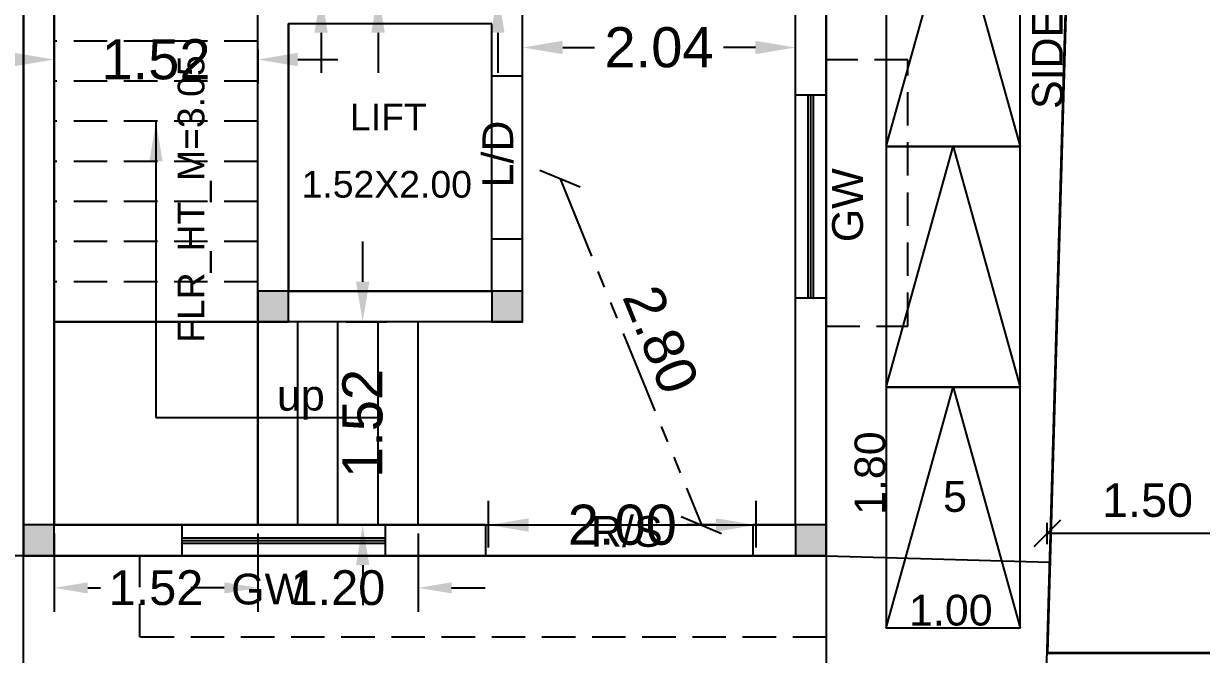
# Model space of a CAD drawing. Header units: metres. Extents: x 31 to 185, y 214 to 372.
# Drawn here: x 53.17 to 61.98, y 264.66 to 269.38 of the extents above; entities that cross this region are included whole.
import ezdxf

# ---------------------------------------------------------------- set-up
doc = ezdxf.new("R2010")
doc.units = ezdxf.units.M
doc.header["$MEASUREMENT"] = 0
doc.linetypes.add('DASHED2', pattern=[0.375, 0.25, -0.125])
doc.linetypes.add('PHANTOM2', pattern=[1.25, 0.625, -0.125, 0.125, -0.125, 0.125, -0.125])
for name, color, linetype in [('0 @ 1', 7, 'Continuous'), ('BLK_1_COVERED_AREA', 140, 'Continuous'), ('BLK_1_FLR_0_BLT_UP_AREA', 1, 'Continuous'), ('BLK_1_FLR_0_CARPET_AREA', 1, 'Continuous'), ('BLK_1_FLR_0_EXIT_WIDTH_DOOR', 2, 'Continuous'), ('BLK_1_FLR_0_EXIT_WIDTH_STAIR', 2, 'Continuous'), ('BLK_1_FLR_0_LIFT_1', 30, 'Continuous'), ('BLK_1_FLR_0_STAIR_1', 1, 'Continuous'), ('BLK_1_LVL_0_FRONT_SETBACK', 2, 'Continuous'), ('BLK_1_LVL_0_SIDE_SETBACK1', 171, 'Continuous'), ('BLK_1_LVL_0_SIDE_SETBACK2', 102, 'Continuous'), ('DIST_EXIT', 1, 'Continuous'), ('PLOT_BOUNDARY', 70, 'Continuous'), ('TWO_WHEELER_PARKING', 2, 'Continuous')]:
    doc.layers.add(name, color=color, linetype=linetype)
for name, color, linetype, lineweight in [('BLK_1_FLR_0_STAIR_1_FLIGHT_1', 7, 'Continuous', 0), ('BLK_1_FLR_0_STAIR_1_FLIGHT_2', 7, 'Continuous', 0), ('BLK_1_FLR_0_STAIR_1_FLIGHT_3', 7, 'Continuous', 0), ('BLK_1_FLR_0_STAIR_1_LANDING_1', 7, 'Continuous', 0), ('BLK_1_LVL_0_BLDG_FOOT_PRINT', 1, 'Continuous', 5), ('TWO_WHEELER_DRIVE_WAY', 1, 'Continuous', 35)]:
    doc.layers.add(name, color=color, linetype=linetype, lineweight=lineweight)
doc.styles.add('arial', font='arial.ttf')
doc.styles.add('ROMANT', font='arial.ttf', dxfattribs={"height": 15})
doc.styles.get("Standard").update_dxf_attribs({"font": 'arial.ttf'})
doc.dimstyles.new('Annotative', dxfattribs={"dimscale": 0, "dimtxt": 0.3, "dimasz": 0.3, "dimexe": 0.18, "dimexo": 0.0625, "dimgap": 0.09, "dimtad": 0, "dimzin": 0, "dimdsep": 46, "dimtxsty": 'Standard', "dimcen": 0.09, "dimadec": 0, "dimazin": 0, "dimtfac": 1, "dimtofl": 0, "dimtmove": 0, "dimatfit": 3, "dimfxl": 0, "dimtolj": 1, "dimtzin": 0, "dimarcsym": 0})
doc.dimstyles.new('METER DTCP', dxfattribs={"dimtxt": 0.25, "dimasz": 0.2, "dimexe": 0.08, "dimexo": 0.08, "dimgap": 0.12, "dimtad": 1, "dimzin": 0, "dimdsep": 46, "dimtxsty": 'Standard', "dimblk": 'OBLIQUE', "dimcen": 0.09, "dimclrd": 252, "dimclre": 252, "dimadec": 0, "dimazin": 0, "dimtfac": 1, "dimtofl": 0, "dimtmove": 0, "dimatfit": 3, "dimfxl": 0, "dimtolj": 1, "dimtzin": 0, "dimarcsym": 0})
doc.dimstyles.new('OPEN SPACE', dxfattribs={"dimtxt": 0.3, "dimasz": 0.23, "dimexe": 0.1875, "dimexo": 0.0625, "dimgap": 0.09, "dimtad": 3, "dimzin": 0, "dimdsep": 46, "dimtxsty": 'arial', "dimblk": 'OBLIQUE', "dimcen": 0.09, "dimse1": 1, "dimse2": 1, "dimclrd": 6, "dimclre": 6, "dimclrt": 7, "dimadec": 0, "dimazin": 0, "dimtfac": 0.5, "dimtix": 1, "dimtmove": 0, "dimatfit": 3, "dimfxl": 0, "dimtolj": 1, "dimtzin": 0, "dimarcsym": 0})
doc.dimstyles.get("Standard").update_dxf_attribs({"dimtxt": 0.26, "dimasz": 0.25, "dimexe": 0.18, "dimexo": 0.0625, "dimgap": 0.09, "dimtad": 0, "dimzin": 0, "dimdsep": 46, "dimtxsty": 'Standard', "dimcen": 0.09, "dimadec": 0, "dimazin": 0, "dimtfac": 1, "dimtofl": 0, "dimtmove": 0, "dimatfit": 3, "dimfxl": 0, "dimtolj": 1, "dimtzin": 0, "dimarcsym": 0})
doc.dimstyles.new('Standard$0', dxfattribs={"dimtxt": 0.5, "dimasz": 0.5, "dimexe": 0, "dimexo": 1, "dimgap": 0, "dimtad": 0, "dimdec": 4, "dimzin": 0, "dimdsep": 46, "dimlunit": 4, "dimtxsty": 'Standard', "dimcen": 0.09, "dimadec": 0, "dimazin": 0, "dimtfac": 1, "dimtdec": 4, "dimtofl": 0, "dimtmove": 0, "dimatfit": 3, "dimfxl": 0, "dimtolj": 1, "dimtzin": 0, "dimarcsym": 0})

# ---------------------------------------------------------------- blocks, each defined once
blk = doc.blocks.new('*D187')
at = {"color": 0, "lineweight": -2, "ltscale": 10}
for p, q in [((53.4021, 269.1868), (53.4021, 268.9314)), ((54.9221, 269.1868), (54.9221, 268.9314)), ((53.1021, 269.1114), (52.8021, 269.1114)), ((55.2221, 269.1114), (55.5221, 269.1114))]:
    blk.add_line(p, q, dxfattribs=at)
for points in [[(53.1021, 269.1614), (53.1021, 269.0614), (53.4021, 269.1114)], [(55.2221, 269.1614), (55.2221, 269.0614), (54.9221, 269.1114)]]:
    blk.add_solid(points, dxfattribs=at)
at = {"layer": 'Defpoints', "color": 0, "lineweight": -2, "ltscale": 10}
for p in [(53.4021, 269.2493), (54.9221, 269.2493), (53.4021, 269.1114)]:
    blk.add_point(p, dxfattribs=at)
at = {"color": 0, "lineweight": -2, "ltscale": 10, "insert": (54.1621, 269.1114), "char_height": 0.3, "attachment_point": 5}
blk.add_mtext('\\A1;1.52', dxfattribs=at)
blk = doc.blocks.new('*D188')
at = {"color": 0, "lineweight": -2, "ltscale": 10}
for p, q in [((56.9021, 269.2015), (56.9021, 269.3815)), ((58.9421, 269.2015), (58.9421, 269.3815)), ((57.2021, 269.2015), (57.4406, 269.2015)), ((58.6421, 269.2015), (58.4037, 269.2015))]:
    blk.add_line(p, q, dxfattribs=at)
for points in [[(57.2021, 269.2515), (57.2021, 269.1515), (56.9021, 269.2015)], [(58.6421, 269.2515), (58.6421, 269.1515), (58.9421, 269.2015)]]:
    blk.add_solid(points, dxfattribs=at)
at = {"layer": 'Defpoints', "color": 0, "lineweight": -2, "ltscale": 10}
for p in [(56.9021, 269.1915), (58.9421, 269.2015), (58.9421, 269.1915)]:
    blk.add_point(p, dxfattribs=at)
at = {"color": 0, "lineweight": -2, "ltscale": 10, "insert": (57.9221, 269.2015), "char_height": 0.3, "attachment_point": 5}
blk.add_mtext('\\A1;2.04', dxfattribs=at)
blk = doc.blocks.new('*D189')
at = {"color": 0, "lineweight": -2, "ltscale": 10}
for p, q in [((55.8221, 271.4323), (55.8221, 271.7323)), ((55.5846, 271.1323), (56.0021, 271.1323)), ((55.5846, 269.6123), (56.0021, 269.6123)), ((55.8221, 269.3123), (55.8221, 269.0123))]:
    blk.add_line(p, q, dxfattribs=at)
for points in [[(55.7721, 271.4323), (55.8721, 271.4323), (55.8221, 271.1323)], [(55.7721, 269.3123), (55.8721, 269.3123), (55.8221, 269.6123)]]:
    blk.add_solid(points, dxfattribs=at)
at = {"layer": 'Defpoints', "color": 0, "lineweight": -2, "ltscale": 10}
for p in [(55.5221, 271.1323), (55.8221, 271.1323), (55.5221, 269.6123)]:
    blk.add_point(p, dxfattribs=at)
at = {"color": 0, "lineweight": -2, "ltscale": 10, "insert": (55.8221, 270.3723), "char_height": 0.3, "attachment_point": 5, "rotation": 90}
blk.add_mtext('\\A1;1.52', dxfattribs=at)
blk = doc.blocks.new('*D191')
at = {"layer": 'BLK_1_FLR_0_STAIR_1_FLIGHT_3', "color": 2, "lineweight": -2, "ltscale": 10}
for p, q in [((55.3959, 271.4323), (55.3959, 271.7323)), ((55.2846, 271.1323), (55.5759, 271.1323)), ((55.2846, 269.6123), (55.5759, 269.6123)), ((55.3959, 269.3123), (55.3959, 269.0123))]:
    blk.add_line(p, q, dxfattribs=at)
for points in [[(55.3459, 271.4323), (55.4459, 271.4323), (55.3959, 271.1323)], [(55.3459, 269.3123), (55.4459, 269.3123), (55.3959, 269.6123)]]:
    blk.add_solid(points, dxfattribs=at)
at = {"layer": 'Defpoints', "color": 0, "lineweight": -2, "ltscale": 10}
for p in [(55.2221, 271.1323), (55.3959, 271.1323), (55.2221, 269.6123)]:
    blk.add_point(p, dxfattribs=at)
at = {"layer": 'BLK_1_FLR_0_STAIR_1_FLIGHT_3', "color": 2, "lineweight": -2, "ltscale": 10, "insert": (55.3959, 270.3723), "char_height": 0.3, "attachment_point": 5, "rotation": 90}
blk.add_mtext('\\A1;1.52', dxfattribs=at)
blk = doc.blocks.new('*D192')
at = {"layer": 'BLK_1_FLR_0_STAIR_1_FLIGHT_1', "color": 1, "lineweight": -2, "ltscale": 10}
for p, q in [((54.9221, 265.5668), (54.9221, 264.9789)), ((56.1221, 265.5668), (56.1221, 264.9789)), ((54.6721, 265.1589), (54.4221, 265.1589)), ((56.3721, 265.1589), (56.6221, 265.1589))]:
    blk.add_line(p, q, dxfattribs=at)
for points in [[(54.6721, 265.2006), (54.6721, 265.1172), (54.9221, 265.1589)], [(56.3721, 265.2006), (56.3721, 265.1172), (56.1221, 265.1589)]]:
    blk.add_solid(points, dxfattribs=at)
at = {"layer": 'Defpoints', "color": 0, "lineweight": -2, "ltscale": 10}
for p in [(54.9221, 265.6293), (56.1221, 265.6293), (56.1221, 265.1589)]:
    blk.add_point(p, dxfattribs=at)
at = {"layer": 'BLK_1_FLR_0_STAIR_1_FLIGHT_1', "color": 1, "lineweight": -2, "ltscale": 10, "insert": (55.5221, 265.1589), "char_height": 0.26, "attachment_point": 5}
blk.add_mtext('\\A1;1.20', dxfattribs=at)
blk = doc.blocks.new('*D193')
at = {"layer": 'BLK_1_FLR_0_STAIR_1_LANDING_1', "color": 2, "lineweight": -2, "ltscale": 10}
for p, q in [((53.4021, 265.5668), (53.4021, 264.9789)), ((54.9221, 265.5668), (54.9221, 264.9789)), ((53.6521, 265.1589), (53.748, 265.1589)), ((54.6721, 265.1589), (54.5763, 265.1589))]:
    blk.add_line(p, q, dxfattribs=at)
for points in [[(53.6521, 265.2006), (53.6521, 265.1172), (53.4021, 265.1589)], [(54.6721, 265.2006), (54.6721, 265.1172), (54.9221, 265.1589)]]:
    blk.add_solid(points, dxfattribs=at)
at = {"layer": 'Defpoints', "color": 0, "lineweight": -2, "ltscale": 10}
for p in [(53.4021, 265.6293), (54.9221, 265.6293), (54.9221, 265.1589)]:
    blk.add_point(p, dxfattribs=at)
at = {"layer": 'BLK_1_FLR_0_STAIR_1_LANDING_1', "color": 2, "lineweight": -2, "ltscale": 10, "insert": (54.1621, 265.1589), "char_height": 0.26, "attachment_point": 5}
blk.add_mtext('\\A1;1.52', dxfattribs=at)
blk = doc.blocks.new('*D194')
at = {"layer": 'BLK_1_FLR_0_STAIR_1_FLIGHT_1', "color": 2, "lineweight": -2, "ltscale": 10}
for p, q in [((55.7069, 267.4493), (55.7069, 267.7493)), ((55.5846, 267.1493), (55.8869, 267.1493)), ((55.5846, 265.6293), (55.8869, 265.6293)), ((55.7069, 265.3293), (55.7069, 265.0293))]:
    blk.add_line(p, q, dxfattribs=at)
for points in [[(55.6569, 267.4493), (55.7569, 267.4493), (55.7069, 267.1493)], [(55.6569, 265.3293), (55.7569, 265.3293), (55.7069, 265.6293)]]:
    blk.add_solid(points, dxfattribs=at)
at = {"layer": 'Defpoints', "color": 0, "lineweight": -2, "ltscale": 10}
for p in [(55.5221, 267.1493), (55.7069, 267.1493), (55.5221, 265.6293)]:
    blk.add_point(p, dxfattribs=at)
at = {"layer": 'BLK_1_FLR_0_STAIR_1_FLIGHT_1', "color": 2, "lineweight": -2, "ltscale": 10, "insert": (55.7069, 266.3893), "char_height": 0.3, "attachment_point": 5, "rotation": 90}
blk.add_mtext('\\A1;1.52', dxfattribs=at)
blk = doc.blocks.new('*D198')
at = {"layer": 'BLK_1_FLR_0_EXIT_WIDTH_STAIR', "color": 1, "lineweight": -2, "ltscale": 10}
for p, q in [((56.7171, 271.4323), (56.7171, 271.7323)), ((56.4846, 271.1323), (56.8971, 271.1323)), ((56.4846, 269.6123), (56.8971, 269.6123)), ((56.7171, 269.3123), (56.7171, 269.0123))]:
    blk.add_line(p, q, dxfattribs=at)
for points in [[(56.6671, 271.4323), (56.7671, 271.4323), (56.7171, 271.1323)], [(56.6671, 269.3123), (56.7671, 269.3123), (56.7171, 269.6123)]]:
    blk.add_solid(points, dxfattribs=at)
at = {"layer": 'Defpoints', "color": 0, "lineweight": -2, "ltscale": 10}
for p in [(56.4221, 271.1323), (56.7171, 271.1323), (56.4221, 269.6123)]:
    blk.add_point(p, dxfattribs=at)
at = {"layer": 'BLK_1_FLR_0_EXIT_WIDTH_STAIR', "color": 1, "lineweight": -2, "ltscale": 10, "insert": (56.7171, 270.3723), "char_height": 0.3, "attachment_point": 5, "rotation": 90}
blk.add_mtext('\\A1;1.52', dxfattribs=at)
blk = doc.blocks.new('*D202')
at = {"layer": 'BLK_1_FLR_0_EXIT_WIDTH_DOOR', "color": 2, "lineweight": -2, "ltscale": 10}
for p, q in [((56.6476, 265.4618), (56.6476, 265.8093)), ((58.6476, 265.4618), (58.6476, 265.8093)), ((56.9476, 265.6293), (57.166, 265.6293)), ((58.3476, 265.6293), (58.1293, 265.6293))]:
    blk.add_line(p, q, dxfattribs=at)
for points in [[(56.9476, 265.6793), (56.9476, 265.5793), (56.6476, 265.6293)], [(58.3476, 265.6793), (58.3476, 265.5793), (58.6476, 265.6293)]]:
    blk.add_solid(points, dxfattribs=at)
at = {"layer": 'Defpoints', "color": 0, "lineweight": -2, "ltscale": 10}
for p in [(56.6476, 265.6293), (56.6476, 265.3993), (58.6476, 265.3993)]:
    blk.add_point(p, dxfattribs=at)
at = {"layer": 'BLK_1_FLR_0_EXIT_WIDTH_DOOR', "color": 2, "lineweight": -2, "ltscale": 10, "insert": (57.6476, 265.6293), "char_height": 0.3, "attachment_point": 5}
blk.add_mtext('\\A1;2.00', dxfattribs=at)
blk = doc.blocks.new('_Oblique')
at = {"color": 0, "linetype": 'ByBlock', "lineweight": -2}
blk.add_line((-0.5, -0.5), (0.5, 0.5), dxfattribs=at)
blk = doc.blocks.new('*D203')
at = {"layer": 'Defpoints', "color": 0, "lineweight": -2}
for p in [(57.1821, 268.2192), (58.2385, 265.6293), (58.2385, 265.6293)]:
    blk.add_point(p, dxfattribs=at)
at = {"layer": 'DIST_EXIT', "color": 7, "linetype": 'PHANTOM2', "lineweight": -2}
blk.add_line((57.1821, 268.2192), (58.2385, 265.6293), dxfattribs=at)
at = {"layer": 'DIST_EXIT', "color": 7, "lineweight": -2, "xscale": 0.23, "yscale": 0.23, "zscale": 0.23}
for p, rotation in [((57.1821, 268.2192), 112.188469280181), ((58.2385, 265.6293), 292.188469280181)]:
    blk.add_blockref('_Oblique', p, dxfattribs=dict(at, rotation=rotation))
at = {"layer": 'DIST_EXIT', "color": 7, "lineweight": 35, "insert": (57.9355, 267.0161), "char_height": 0.3, "attachment_point": 5, "rotation": 292.18847, "style": 'arial'}
blk.add_mtext('\\A1;2.80', dxfattribs=at)
blk = doc.blocks.new('*D241')
at = {"layer": 'Defpoints', "color": 0, "lineweight": -2}
for p in [(60.8234, 265.5659), (60.8234, 264.673), (62.3234, 264.673)]:
    blk.add_point(p, dxfattribs=at)
at = {"layer": 'TWO_WHEELER_DRIVE_WAY', "color": 6, "lineweight": -2}
for p, q in [((60.8234, 265.4859), (60.8234, 265.6459)), ((62.3234, 265.4859), (62.3234, 265.6459)), ((62.3234, 265.5659), (60.8234, 265.5659))]:
    blk.add_line(p, q, dxfattribs=at)
at = {"layer": 'TWO_WHEELER_DRIVE_WAY', "color": 6, "lineweight": -2, "xscale": 0.2, "yscale": 0.2, "zscale": 0.2, "rotation": 180}
blk.add_blockref('_Oblique', (60.8234, 265.5659), dxfattribs=at)
at = {"layer": 'TWO_WHEELER_DRIVE_WAY', "color": 6, "lineweight": -2, "xscale": 0.2, "yscale": 0.2, "zscale": 0.2}
blk.add_blockref('_Oblique', (62.3234, 265.5659), dxfattribs=at)
at = {"layer": 'TWO_WHEELER_DRIVE_WAY', "color": 6, "lineweight": 30, "insert": (61.5734, 265.8136), "char_height": 0.25, "attachment_point": 5}
blk.add_mtext('\\A1;1.50', dxfattribs=at)

msp = doc.modelspace()

# ---------------------------------------------------------------- hatches: boundary and pattern name
at = {"lineweight": -2, "ltscale": 10}
h = msp.add_hatch(color=4, dxfattribs=at)
h.dxf.hatch_style = 1
h.paths.add_polyline_path([(55.1521, 267.3793), (54.9221, 267.3793), (54.9221, 267.1493), (55.1521, 267.1493)])
h = msp.add_hatch(color=4, dxfattribs=at)
h.dxf.hatch_style = 1
h.paths.add_polyline_path([(56.9021, 267.3793), (56.6721, 267.3793), (56.6721, 267.1493), (56.9021, 267.1493)])
h = msp.add_hatch(color=4, dxfattribs=at)
h.dxf.hatch_style = 1
h.paths.add_polyline_path([(53.4021, 265.6293), (53.1721, 265.6293), (53.1721, 265.3993), (53.4021, 265.3993)])
h = msp.add_hatch(color=4, dxfattribs=at)
h.dxf.hatch_style = 1
h.paths.add_polyline_path([(59.1721, 265.6293), (58.9421, 265.6293), (58.9421, 265.3993), (59.1721, 265.3993)])

# ---------------------------------------------------------------- linework, layer by layer
at = {"color": 1, "lineweight": -2, "ltscale": 10}
for p, q in [((53.1721, 265.3993), (53.1721, 274.2909)), ((59.1721, 265.3993), (59.1721, 274.2909)), ((53.4021, 265.6293), (53.4021, 271.1323)), ((58.9421, 265.6293), (58.9421, 271.1323)), ((58.9421, 268.8485), (59.1721, 268.8485)), ((59.0371, 267.3285), (59.0371, 268.8485)), ((59.0571, 267.3285), (59.0571, 268.8485)), ((59.0771, 267.3285), (59.0771, 268.8485)), ((58.9421, 267.3285), (59.1721, 267.3285)), ((56.6239, 265.6293), (53.4021, 265.6293)), ((54.3546, 265.6293), (54.3546, 265.3993)), ((55.8746, 265.6293), (55.8746, 265.3993)), ((56.6239, 265.6293), (56.6239, 265.3993)), ((58.9421, 265.6293), (58.6239, 265.6293)), ((58.6239, 265.6293), (58.6239, 265.3993)), ((54.3546, 265.5343), (55.8746, 265.5343)), ((54.3546, 265.5143), (55.8746, 265.5143)), ((54.3546, 265.4943), (55.8746, 265.4943)), ((59.1721, 265.3993), (53.1721, 265.3993))]:
    msp.add_line(p, q, dxfattribs=at)
at = {"color": 2, "lineweight": -2, "ltscale": 10}
for p, q in [((59.621, 268.4609), (60.121, 270.2609)), ((60.121, 270.2609), (60.621, 268.4609)), ((59.621, 266.6609), (60.121, 268.4609)), ((60.121, 268.4609), (60.621, 266.6609)), ((59.621, 264.8609), (60.121, 266.6609)), ((60.121, 266.6609), (60.621, 264.8609))]:
    msp.add_line(p, q, dxfattribs=at)
at = {"lineweight": -2, "ltscale": 10}
for p, q in [((54.9221, 267.1493), (54.9221, 269.6123)), ((54.9221, 267.1493), (54.9221, 269.6123)), ((56.9021, 267.1493), (56.9021, 269.6123)), ((56.9021, 267.1493), (56.9021, 269.6123)), ((56.6721, 269.3793), (55.1521, 269.3793)), ((55.1521, 267.3793), (55.1521, 269.3793)), ((56.6721, 269.3793), (55.1521, 269.3793)), ((55.1521, 267.3793), (55.1521, 269.3793)), ((56.6721, 268.9893), (56.6721, 269.3793)), ((56.6721, 268.9893), (56.6721, 269.3793)), ((56.6721, 268.9893), (56.9021, 268.9893)), ((56.6721, 268.9893), (56.9021, 268.9893)), ((56.6721, 267.3793), (56.6721, 267.7693)), ((56.6721, 267.7693), (56.9021, 267.7693)), ((56.6721, 267.3793), (56.6721, 267.7693)), ((56.6721, 267.7693), (56.9021, 267.7693)), ((56.6721, 267.3793), (55.1521, 267.3793)), ((56.6721, 267.3793), (55.1521, 267.3793)), ((56.9021, 267.1493), (54.9221, 267.1493)), ((56.9021, 267.1493), (54.9221, 267.1493)), ((54.9221, 265.6293), (54.9221, 267.1493)), ((55.2221, 265.6293), (55.2221, 267.1493)), ((55.5221, 265.6293), (55.5221, 267.1493)), ((55.8221, 265.6293), (55.8221, 267.1493))]:
    msp.add_line(p, q, dxfattribs=at)
at = {"linetype": 'DASHED2', "lineweight": -2}
for p, q in [((54.9221, 269.2493), (53.4021, 269.2493)), ((59.7821, 269.1096), (59.1721, 269.1096)), ((59.7821, 267.1179), (59.7821, 269.1096)), ((54.9221, 268.9493), (53.4021, 268.9493)), ((54.9221, 268.6493), (53.4021, 268.6493)), ((54.9221, 268.3493), (53.4021, 268.3493)), ((54.9221, 268.0493), (53.4021, 268.0493)), ((54.9221, 267.7493), (53.4021, 267.7493)), ((54.9221, 267.4493), (53.4021, 267.4493)), ((54.9221, 267.1493), (53.4021, 267.1493)), ((59.1721, 267.1179), (59.7821, 267.1179)), ((54.0413, 264.7893), (54.0413, 265.3993)), ((59.1721, 265.3993), (59.1721, 264.7893)), ((59.1721, 264.7893), (54.0413, 264.7893))]:
    msp.add_line(p, q, dxfattribs=at)
at = {"lineweight": -2, "ltscale": 10}
msp.add_lwpolyline([(51.6721, 283.7909), (51.6721, 259.3909), (60.6721, 259.4009), (61.3721, 283.7909), (51.6721, 283.7909)], close=True, dxfattribs=at)
at = {"color": 2, "lineweight": -2, "ltscale": 10}
for points in [[(59.621, 268.4609), (60.621, 268.4609), (60.621, 270.2609), (59.621, 270.2609)], [(59.621, 266.6609), (60.621, 266.6609), (60.621, 268.4609), (59.621, 268.4609)], [(59.621, 264.8609), (60.621, 264.8609), (60.621, 266.6609), (59.621, 266.6609)]]:
    msp.add_lwpolyline(points, close=True, dxfattribs=at)
at = {"color": 1, "lineweight": -2, "ltscale": 10}
for points in [[(55.1521, 267.3793), (54.9221, 267.3793), (54.9221, 267.1493), (55.1521, 267.1493)], [(56.9021, 267.3793), (56.6721, 267.3793), (56.6721, 267.1493), (56.9021, 267.1493)], [(53.4021, 265.6293), (53.1721, 265.6293), (53.1721, 265.3993), (53.4021, 265.3993)], [(59.1721, 265.6293), (58.9421, 265.6293), (58.9421, 265.3993), (59.1721, 265.3993)]]:
    msp.add_lwpolyline(points, close=True, dxfattribs=at)
at = {"layer": 'BLK_1_COVERED_AREA', "color": 140, "lineweight": -2, "ltscale": 10}
msp.add_lwpolyline([(53.1721, 265.3993), (59.1721, 265.3993), (59.1721, 279.2909), (53.1721, 279.2909)], close=True, dxfattribs=at)
at = {"layer": 'BLK_1_FLR_0_BLT_UP_AREA', "color": 18, "lineweight": -2, "ltscale": 10}
msp.add_lwpolyline([(53.1721, 265.3993), (59.1721, 265.3993), (59.1721, 279.2909), (53.1721, 279.2909)], close=True, dxfattribs=at)
at = {"layer": 'BLK_1_FLR_0_CARPET_AREA', "color": 18, "lineweight": -2, "ltscale": 10}
msp.add_lwpolyline([(57.6121, 274.0609), (53.4021, 274.0609), (53.4021, 271.3735), (53.4021, 271.3623), (56.3921, 271.3623), (56.3921, 271.1323), (53.4021, 271.1323), (53.4021, 265.6293), (58.9421, 265.6293), (58.9421, 271.1323), (57.6121, 271.1323), (57.6121, 273.3009), (57.7221, 273.3009), (57.7221, 271.3623), (58.9421, 271.3623), (58.9421, 274.0609), (57.6121, 274.0609)], dxfattribs=at)
at = {"layer": 'BLK_1_FLR_0_LIFT_1', "color": 30, "lineweight": -2, "ltscale": 10}
msp.add_lwpolyline([(56.6721, 269.3793), (55.1521, 269.3793), (55.1521, 267.3793), (56.6721, 267.3793)], close=True, dxfattribs=at)
at = {"layer": 'BLK_1_FLR_0_STAIR_1', "color": 1, "lineweight": -2, "ltscale": 10}
msp.add_lwpolyline([(56.1221, 265.6293), (56.1221, 267.1493), (54.9221, 267.1493), (54.9221, 269.6123), (56.4221, 269.6123), (56.4221, 271.1323), (53.4021, 271.1323), (53.4021, 265.6293), (56.1221, 265.6293)], dxfattribs=at)
at = {"layer": 'BLK_1_FLR_0_STAIR_1_FLIGHT_1', "color": 7, "lineweight": -2, "ltscale": 10}
for p, q in [((54.9221, 265.6293), (54.9221, 267.1493)), ((55.2221, 265.6293), (55.2221, 267.1493)), ((55.5221, 265.6293), (55.5221, 267.1493)), ((55.8221, 265.6293), (55.8221, 267.1493)), ((56.1221, 265.6293), (56.1221, 267.1493))]:
    msp.add_line(p, q, dxfattribs=at)
msp.add_lwpolyline([(56.1221, 267.1493), (54.9221, 267.1493), (54.9221, 265.6293), (56.1221, 265.6293)], close=True, dxfattribs=at)
at = {"layer": 'BLK_1_FLR_0_STAIR_1_FLIGHT_2', "color": 7, "linetype": 'DASHED2', "lineweight": -2}
for p, q in [((54.9221, 269.2493), (53.4021, 269.2493)), ((54.9221, 268.9493), (53.4021, 268.9493)), ((54.9221, 268.6493), (53.4021, 268.6493)), ((54.9221, 268.3493), (53.4021, 268.3493)), ((54.9221, 268.0493), (53.4021, 268.0493)), ((54.9221, 267.7493), (53.4021, 267.7493)), ((54.9221, 267.4493), (53.4021, 267.4493)), ((54.9221, 267.1493), (53.4021, 267.1493))]:
    msp.add_line(p, q, dxfattribs=at)
at = {"layer": 'BLK_1_FLR_0_STAIR_1_FLIGHT_2', "color": 7, "lineweight": -2, "ltscale": 10}
msp.add_lwpolyline([(54.9221, 269.6123), (53.4021, 269.6123), (53.4021, 267.1493), (54.9221, 267.1493)], close=True, dxfattribs=at)
at = {"layer": 'BLK_1_FLR_0_STAIR_1_LANDING_1', "color": 7, "lineweight": -2, "ltscale": 10}
msp.add_lwpolyline([(54.9221, 267.1493), (53.4021, 267.1493), (53.4021, 265.6293), (54.9221, 265.6293)], close=True, dxfattribs=at)
at = {"layer": 'BLK_1_LVL_0_BLDG_FOOT_PRINT', "color": 1, "lineweight": -2, "ltscale": 10}
msp.add_lwpolyline([(53.1721, 265.3993), (59.1721, 265.3993), (59.1721, 279.2909), (53.1721, 279.2909)], close=True, dxfattribs=at)
at = {"layer": 'BLK_1_LVL_0_FRONT_SETBACK', "color": 2, "lineweight": -2, "ltscale": 10}
msp.add_lwpolyline([(59.1721, 265.3993), (59.1788, 259.3993), (53.1721, 259.3926), (53.1721, 265.3993), (59.1721, 265.3993)], close=True, dxfattribs=at)
at = {"layer": 'BLK_1_LVL_0_SIDE_SETBACK1', "color": 171, "lineweight": -2, "ltscale": 10}
msp.add_lwpolyline([(53.1721, 265.3993), (51.6721, 265.3993), (51.6721, 279.2909), (53.1721, 279.2909), (53.1721, 265.3993)], close=True, dxfattribs=at)
at = {"layer": 'BLK_1_LVL_0_SIDE_SETBACK2', "color": 102, "lineweight": -2, "ltscale": 10}
msp.add_lwpolyline([(59.1721, 265.3993), (60.8429, 265.3513), (61.2411, 279.2909), (59.1721, 279.2909), (59.1721, 265.3993)], close=True, dxfattribs=at)
at = {"layer": 'PLOT_BOUNDARY', "color": 70, "lineweight": -2, "ltscale": 10}
msp.add_lwpolyline([(51.6721, 283.7909), (51.6721, 259.3909), (60.6721, 259.4009), (61.3721, 283.7909), (51.6721, 283.7909)], close=True, dxfattribs=at)
at = {"layer": 'PLOT_BOUNDARY', "color": 6, "lineweight": -2, "ltscale": 10}
msp.add_lwpolyline([(51.6721, 283.7909), (51.6721, 259.3909), (60.6721, 259.4009), (61.3721, 283.7909), (51.6721, 283.7909)], close=True, dxfattribs=at)
at = {"layer": 'PLOT_BOUNDARY', "color": 5, "lineweight": -2, "ltscale": 10}
msp.add_lwpolyline([(51.6721, 283.7909), (51.6721, 259.3909), (60.6721, 259.4009), (61.3721, 283.7909), (51.6721, 283.7909)], close=True, dxfattribs=at)
at = {"layer": 'TWO_WHEELER_DRIVE_WAY', "color": 6}
msp.add_lwpolyline([(60.8234, 264.673), (62.3234, 264.673), (62.6005, 274.3478), (61.1024, 274.3908)], close=True, dxfattribs=at)
at = {"layer": 'TWO_WHEELER_PARKING', "color": 2, "lineweight": -2, "ltscale": 10}
for points in [[(59.621, 270.2609), (59.621, 268.4609), (60.621, 268.4609), (60.621, 270.2609)], [(59.621, 268.4609), (59.621, 266.6609), (60.621, 266.6609), (60.621, 268.4609)], [(59.621, 266.6609), (59.621, 264.8609), (60.621, 264.8609), (60.621, 266.6609)]]:
    msp.add_lwpolyline(points, close=True, dxfattribs=at)

# ---------------------------------------------------------------- texts
at = {"lineweight": -2, "style": 'ROMANT'}
for s, p in [('SIDE OPEN 1.50M', (60.9402, 268.7411)), ('L/D', (56.8319, 268.1542)), ('GW', (59.4461, 267.7449)), ('1.80', (59.6136, 265.7045))]:
    msp.add_text(s, height=0.23, rotation=90, dxfattribs=at).set_placement(p)
for s, height, p in [('LIFT', 0.2, (55.6117, 268.5817)), ('1.52X2.00', 0.2, (55.2503, 268.0782)), ('up', 0.23, (55.0661, 266.4856)), ('5', 0.23, (60.0451, 265.7277)), ('R/S', 0.23, (57.4134, 265.4662)), ('GW', 0.23, (54.7247, 265.0351)), ('1.00', 0.23, (59.7904, 264.8772))]:
    msp.add_text(s, height=height, dxfattribs=at).set_placement(p)
at = {"layer": 'BLK_1_FLR_0_STAIR_1', "color": 1, "linetype": 'Continuous', "insert": (54.3241, 268.0672), "char_height": 0.2, "width": 2.358441, "attachment_point": 2, "rotation": 90}
msp.add_mtext('FLR_HT_M=3.05', dxfattribs=at)

# ---------------------------------------------------------------- dimensions: what is measured, and where the dimension line sits
at = {"layer": '0 @ 1', "lineweight": -2, "ltscale": 10}
for p1, p2, distance, picture, middle in [((55.5221, 269.6123), (55.5221, 271.1323), -0.3, '*D189', (55.8221, 270.3723)), ((56.9021, 269.1915), (58.9421, 269.1915), 0.01, '*D188', (57.9221, 269.2015)), ((54.9221, 269.2493), (53.4021, 269.2493), 0.1378, '*D187', (54.1621, 269.1114))]:
    dim = msp.add_aligned_dim(p1=p1, p2=p2, distance=distance, dimstyle='Annotative', override={"dimscale": 1, "dimtix": 0, "dimtofl": 0, "dimtmove": 0, "dimatfit": 3, "dimfxl": 7.5, "dimfxlon": 1, "dimarcsym": 1}, dxfattribs=at)
    dim.commit()
    dim.dimension.update_dxf_attribs({"geometry": picture, "text_midpoint": middle})
at = {"layer": 'BLK_1_FLR_0_EXIT_WIDTH_DOOR', "color": 2, "lineweight": -2, "ltscale": 10}
dim = msp.add_aligned_dim(p1=(58.6476, 265.3993), p2=(56.6476, 265.3993), distance=-0.23, dimstyle='Standard$0', override={"dimtxt": 0.3, "dimasz": 0.3, "dimexe": 0.18, "dimexo": 0.0625, "dimgap": 0.09, "dimdec": 2, "dimlunit": 2, "dimclrd": 2, "dimclre": 2, "dimclrt": 2, "dimtdec": 2, "dimfxlon": 0}, dxfattribs=at)
dim.commit()
dim.dimension.update_dxf_attribs({"geometry": '*D202', "text_midpoint": (57.6476, 265.6293)})
at = {"layer": 'BLK_1_FLR_0_EXIT_WIDTH_STAIR', "color": 1, "lineweight": -2, "ltscale": 10}
dim = msp.add_aligned_dim(p1=(56.4221, 269.6123), p2=(56.4221, 271.1323), distance=-0.295, dimstyle='Standard$0', override={"dimtxt": 0.3, "dimasz": 0.3, "dimexe": 0.18, "dimexo": 0.0625, "dimgap": 0.09, "dimdec": 2, "dimlunit": 2, "dimclrd": 1, "dimclre": 1, "dimclrt": 1, "dimtdec": 2, "dimfxlon": 0}, dxfattribs=at)
dim.commit()
dim.dimension.update_dxf_attribs({"geometry": '*D198', "text_midpoint": (56.7171, 270.3723)})
at = {"layer": 'BLK_1_FLR_0_STAIR_1_FLIGHT_1', "color": 2, "lineweight": -2, "ltscale": 10}
dim = msp.add_aligned_dim(p1=(55.5221, 265.6293), p2=(55.5221, 267.1493), distance=-0.1848, dimstyle='Standard$0', override={"dimtxt": 0.3, "dimasz": 0.3, "dimexe": 0.18, "dimexo": 0.0625, "dimgap": 0.09, "dimdec": 2, "dimlunit": 2, "dimclrd": 2, "dimclre": 2, "dimclrt": 2, "dimtdec": 2, "dimfxlon": 0}, dxfattribs=at)
dim.commit()
dim.dimension.update_dxf_attribs({"geometry": '*D194', "text_midpoint": (55.7069, 266.3893)})
at = {"layer": 'BLK_1_FLR_0_STAIR_1_FLIGHT_1', "color": 1, "lineweight": -2, "ltscale": 10}
dim = msp.add_linear_dim(base=(56.1221, 265.1589), p1=(54.9221, 265.6293), p2=(56.1221, 265.6293), dimstyle='Standard', override={"dimclrd": 1, "dimclre": 1, "dimclrt": 1}, dxfattribs=at)
dim.commit()
dim.dimension.update_dxf_attribs({"geometry": '*D192', "text_midpoint": (55.5221, 265.1589)})
at = {"layer": 'BLK_1_FLR_0_STAIR_1_FLIGHT_3', "color": 2, "lineweight": -2, "ltscale": 10}
dim = msp.add_aligned_dim(p1=(55.2221, 269.6123), p2=(55.2221, 271.1323), distance=-0.1737, dimstyle='Standard$0', override={"dimtxt": 0.3, "dimasz": 0.3, "dimexe": 0.18, "dimexo": 0.0625, "dimgap": 0.09, "dimdec": 2, "dimlunit": 2, "dimclrd": 2, "dimclre": 2, "dimclrt": 2, "dimtdec": 2, "dimfxlon": 0}, dxfattribs=at)
dim.commit()
dim.dimension.update_dxf_attribs({"geometry": '*D191', "text_midpoint": (55.3959, 270.3723)})
at = {"layer": 'BLK_1_FLR_0_STAIR_1_LANDING_1', "color": 2, "lineweight": -2, "ltscale": 10}
dim = msp.add_linear_dim(base=(54.9221, 265.1589), p1=(53.4021, 265.6293), p2=(54.9221, 265.6293), dimstyle='Standard', override={"dimclrd": 2, "dimclre": 2, "dimclrt": 2}, dxfattribs=at)
dim.commit()
dim.dimension.update_dxf_attribs({"geometry": '*D193', "text_midpoint": (54.1621, 265.1589)})
at = {"layer": 'DIST_EXIT', "color": 7, "lineweight": 35}
dim = msp.add_aligned_dim(p1=(57.1821, 268.2192), p2=(58.2385, 265.6293), distance=0, dimstyle='OPEN SPACE', override={"dimpost": '\\X', "dimclrd": 7, "dimfxl": 0, "dimarcsym": 2}, dxfattribs=at)
dim.commit()
dim.dimension.update_dxf_attribs({"geometry": '*D203', "text_midpoint": (57.9355, 267.0161)})
at = {"layer": 'TWO_WHEELER_DRIVE_WAY', "color": 6, "lineweight": 30}
dim = msp.add_aligned_dim(p1=(62.3234, 264.673), p2=(60.8234, 264.673), distance=-0.893, dimstyle='METER DTCP', override={"dimclrd": 6, "dimclre": 6, "dimclrt": 6}, dxfattribs=at)
dim.commit()
dim.dimension.update_dxf_attribs({"geometry": '*D241', "text_midpoint": (61.5734, 265.8136)})

# ---------------------------------------------------------------- leaders
at = {"layer": '0 @ 1', "lineweight": -2, "ltscale": 10}
msp.add_leader([(54.1621, 268.6493), (54.1621, 266.4346), (55.8221, 266.4346)], dimstyle='Annotative', override={"dimscale": 1, "dimgap": 0.09, "dimtad": 0, "dimfxl": 7.5, "dimfxlon": 1, "dimarcsym": 1}, dxfattribs=at)

doc.saveas('drawing.dxf')
